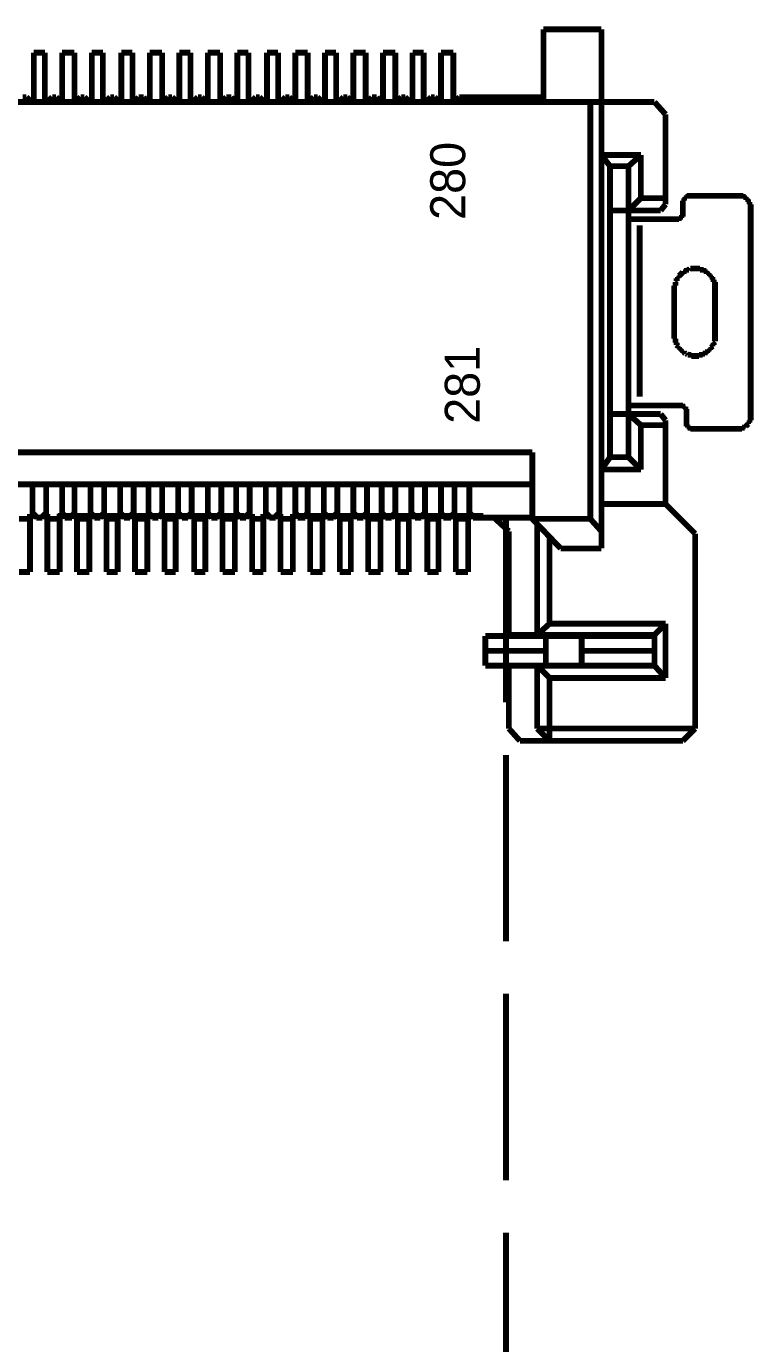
# Model space of a CAD drawing. Extents: x -18 to 363, y 0 to 182.
# Drawn here: x 173.27 to 185.75, y 63.04 to 85.65 of the extents above; entities that cross this region are included whole.
import ezdxf
from ezdxf.enums import TextEntityAlignment as Align

# ---------------------------------------------------------------- set-up
doc = ezdxf.new("R2010")
doc.units = 0
doc.header["$MEASUREMENT"] = 0
doc.layers.add('ASSEMBLY_OUTLINES_TOP', color=181, linetype='CONTINUOUS')
doc.styles.add('VERIBEST_GERBER_1', font='txt')

msp = doc.modelspace()

# ---------------------------------------------------------------- linework, layer by layer
at = {"layer": 'ASSEMBLY_OUTLINES_TOP', "const_width": 0.1}
for points in [[(182.1415, 85.6025), (183.1365, 85.6025)], [(182.1415, 84.3535), (182.1415, 85.6025)], [(183.1365, 76.6915), (183.1365, 85.6025)], [(173.399, 85.2005), (173.399, 84.3535)], [(173.399, 85.2005), (173.59, 85.2005)], [(173.59, 85.2005), (173.59, 84.3535)], [(173.886, 85.2005), (173.886, 84.3535)], [(173.886, 85.2005), (174.0975, 85.2005)], [(174.0975, 85.2005), (174.0975, 84.3535)], [(174.394, 85.2005), (174.394, 84.3535)], [(174.394, 85.2005), (174.585, 85.2005)], [(174.585, 85.2005), (174.585, 84.3535)], [(174.9025, 85.2005), (174.9025, 84.3535)], [(174.9025, 85.2005), (175.0925, 85.2005)], [(175.0925, 85.2005), (175.0925, 84.3535)], [(175.389, 85.2005), (175.389, 84.3535)], [(175.389, 85.2005), (175.6005, 85.2005)], [(175.6005, 85.2005), (175.6005, 84.3535)], [(175.897, 85.2005), (175.897, 84.3535)], [(175.897, 85.2005), (176.0875, 85.2005)], [(176.0875, 85.2005), (176.0875, 84.3535)], [(176.384, 85.2005), (176.384, 84.3535)], [(176.384, 85.2005), (176.5955, 85.2005)], [(176.5955, 85.2005), (176.5955, 84.3535)], [(176.8915, 85.2005), (176.8915, 84.3535)], [(176.8915, 85.2005), (177.0825, 85.2005)], [(177.0825, 85.2005), (177.0825, 84.3535)], [(177.3995, 85.2005), (177.3995, 84.3535)], [(177.3995, 85.2005), (177.5905, 85.2005)], [(177.5905, 85.2005), (177.5905, 84.3535)], [(177.8865, 85.2005), (177.8865, 84.3535)], [(177.8865, 85.2005), (178.098, 85.2005)], [(178.098, 85.2005), (178.098, 84.3535)], [(178.3945, 85.2005), (178.3945, 84.3535)], [(178.3945, 85.2005), (178.5855, 85.2005)], [(178.5855, 85.2005), (178.5855, 84.3535)], [(178.8815, 85.2005), (178.8815, 84.3535)], [(178.8815, 85.2005), (179.093, 85.2005)], [(179.093, 85.2005), (179.093, 84.3535)], [(179.3895, 85.2005), (179.3895, 84.3535)], [(179.3895, 85.2005), (179.601, 85.2005)], [(179.601, 85.2005), (179.601, 84.3535)], [(179.897, 85.2005), (179.897, 84.3535)], [(179.897, 85.2005), (180.088, 85.2005)], [(180.088, 85.2005), (180.088, 84.3535)], [(180.3845, 85.2005), (180.596, 85.2005)], [(180.3845, 85.2005), (180.3845, 84.3535)], [(180.596, 85.2005), (180.596, 84.3535)], [(97.45335, 84.3535), (184.0465, 84.3535)], [(173.209, 84.4385), (173.2725, 84.4385)], [(173.2725, 84.4385), (173.357, 84.3535)], [(173.632, 84.3535), (173.7165, 84.4385)], [(173.7165, 84.4385), (173.78, 84.4385)], [(173.78, 84.4385), (173.865, 84.3535)], [(174.119, 84.3535), (174.204, 84.4385)], [(174.204, 84.4385), (174.267, 84.4385)], [(174.267, 84.4385), (174.352, 84.3535)], [(174.627, 84.3535), (174.7115, 84.4385)], [(174.7115, 84.4385), (174.775, 84.4385)], [(174.775, 84.4385), (174.86, 84.3535)], [(175.1345, 84.3535), (175.199, 84.4385)], [(175.199, 84.4385), (175.283, 84.4385)], [(175.283, 84.4385), (175.347, 84.3535)], [(175.622, 84.3535), (175.7065, 84.4385)], [(175.7065, 84.4385), (175.77, 84.4385)], [(175.77, 84.4385), (175.8545, 84.3535)], [(176.1295, 84.3535), (176.2145, 84.4385)], [(176.2145, 84.4385), (176.278, 84.4385)], [(176.278, 84.4385), (176.3625, 84.3535)], [(176.617, 84.3535), (176.7015, 84.4385)], [(176.7015, 84.4385), (176.7865, 84.4385)], [(176.7865, 84.4385), (176.8495, 84.3535)], [(177.1245, 84.3535), (177.2095, 84.4385)], [(177.2095, 84.4385), (177.2725, 84.4385)], [(177.2725, 84.4385), (177.3575, 84.3535)], [(177.6325, 84.3535), (177.717, 84.4385)], [(177.717, 84.4385), (177.7805, 84.4385)], [(177.7805, 84.4385), (177.8655, 84.3535)], [(178.1195, 84.3535), (178.2045, 84.4385)], [(178.2045, 84.4385), (178.2675, 84.4385)], [(178.2675, 84.4385), (178.3525, 84.3535)], [(178.6275, 84.3535), (178.712, 84.4385)], [(178.712, 84.4385), (178.7755, 84.4385)], [(178.7755, 84.4385), (178.86, 84.3535)], [(179.136, 84.3535), (179.199, 84.4385)], [(179.199, 84.4385), (179.284, 84.4385)], [(179.284, 84.4385), (179.3475, 84.3535)], [(179.6225, 84.3535), (179.707, 84.4385)], [(179.707, 84.4385), (179.7705, 84.4385)], [(179.7705, 84.4385), (179.855, 84.3535)], [(180.13, 84.3535), (180.215, 84.4385)], [(180.215, 84.4385), (180.278, 84.4385)], [(180.278, 84.4385), (180.363, 84.3535)], [(180.617, 84.3535), (180.702, 84.4385)], [(180.702, 84.4385), (182.1415, 84.4385)], [(182.9455, 77.1995), (182.9455, 84.3535)], [(184.0465, 84.3535), (184.2365, 84.142)], [(184.2365, 82.597), (184.2365, 84.142)], [(183.1365, 83.4435), (183.8135, 83.4435)], [(183.2845, 83.253), (183.1365, 83.4435)], [(183.6015, 83.253), (183.8135, 83.4435)], [(183.8135, 82.7025), (183.8135, 83.4435)], [(183.2845, 83.253), (183.6015, 83.253)], [(183.2845, 78.2575), (183.2845, 83.253)], [(183.2845, 83.253), (183.2845, 78.2575)], [(183.6015, 82.491), (183.6015, 83.253)], [(183.6015, 83.253), (183.6015, 78.2575)], [(183.6015, 82.491), (183.8135, 82.7025)], [(183.8135, 82.7025), (184.2365, 82.7025)], [(184.5755, 82.7025), (184.5545, 82.7025)], [(184.5545, 82.7025), (184.5545, 82.6815)], [(184.5965, 82.724), (184.5755, 82.724)], [(184.5755, 82.724), (184.5755, 82.7025)], [(184.6175, 82.745), (184.5965, 82.745)], [(184.5965, 82.745), (184.5965, 82.724)], [(184.639, 82.745), (184.6175, 82.745)], [(184.639, 82.745), (185.486, 82.745)], [(185.5065, 82.745), (185.486, 82.745)], [(185.528, 82.745), (185.5065, 82.745)], [(185.549, 82.745), (185.528, 82.745)], [(185.57, 82.745), (185.549, 82.745)], [(185.57, 82.724), (185.57, 82.745)], [(185.5915, 82.724), (185.57, 82.724)], [(185.6125, 82.724), (185.5915, 82.724)], [(185.6125, 82.7025), (185.6125, 82.724)], [(185.634, 82.7025), (185.6125, 82.7025)], [(185.634, 82.6815), (185.634, 82.7025)], [(183.2845, 82.491), (184.152, 82.491)], [(184.152, 82.491), (184.2365, 82.597)], [(184.5545, 82.6605), (184.533, 82.6605)], [(184.533, 82.6605), (184.533, 82.639)], [(184.533, 82.4485), (184.533, 82.639)], [(184.5545, 82.6815), (184.5545, 82.6605)], [(185.6545, 82.6815), (185.634, 82.6815)], [(185.6545, 82.6605), (185.6545, 82.6815)], [(185.6545, 82.639), (185.6545, 82.6605)], [(185.676, 82.639), (185.6545, 82.639)], [(185.676, 82.618), (185.676, 82.639)], [(185.676, 82.597), (185.676, 82.618)], [(185.6975, 82.597), (185.676, 82.597)], [(185.6975, 82.5755), (185.6975, 82.597)], [(185.6975, 82.5545), (185.6975, 82.5755)], [(185.6975, 78.956), (185.6975, 82.5545)], [(183.6015, 82.343), (184.448, 82.343)], [(184.448, 82.343), (184.4695, 82.343)], [(184.4695, 82.343), (184.4695, 82.364)], [(184.4695, 82.364), (184.491, 82.364)], [(184.491, 82.364), (184.5115, 82.364)], [(184.5115, 82.364), (184.5115, 82.385)], [(184.5115, 82.385), (184.533, 82.385)], [(184.533, 82.4275), (184.533, 82.4485)], [(184.533, 82.4065), (184.533, 82.4275)], [(184.533, 82.385), (184.533, 82.4065)], [(183.792, 79.295), (183.792, 82.237)], [(184.4695, 81.348), (184.448, 81.348)], [(184.448, 81.348), (184.448, 81.327)], [(184.491, 81.3905), (184.4695, 81.369)], [(184.4695, 81.369), (184.4695, 81.348)], [(184.5115, 81.4115), (184.491, 81.3905)], [(184.533, 81.4325), (184.5115, 81.4115)], [(184.5545, 81.4325), (184.533, 81.4325)], [(184.5755, 81.454), (184.5545, 81.454)], [(184.5545, 81.454), (184.5545, 81.4325)], [(184.5965, 81.454), (184.5755, 81.454)], [(184.6175, 81.475), (184.5965, 81.475)], [(184.5965, 81.475), (184.5965, 81.454)], [(184.639, 81.475), (184.6175, 81.475)], [(184.6595, 81.496), (184.639, 81.475)], [(184.681, 81.496), (184.6595, 81.496)], [(184.7025, 81.496), (184.681, 81.496)], [(184.724, 81.496), (184.7025, 81.496)], [(184.7445, 81.496), (184.724, 81.496)], [(184.766, 81.496), (184.7445, 81.496)], [(184.787, 81.496), (184.766, 81.496)], [(184.808, 81.496), (184.787, 81.496)], [(184.829, 81.496), (184.808, 81.496)], [(184.829, 81.475), (184.829, 81.496)], [(184.8505, 81.475), (184.829, 81.475)], [(184.872, 81.475), (184.8505, 81.475)], [(184.8925, 81.475), (184.872, 81.475)], [(184.8925, 81.454), (184.8925, 81.475)], [(184.914, 81.454), (184.8925, 81.454)], [(184.9355, 81.454), (184.914, 81.454)], [(184.9355, 81.4325), (184.9355, 81.454)], [(184.9565, 81.4325), (184.9355, 81.4325)], [(184.9565, 81.4115), (184.9565, 81.4325)], [(184.9775, 81.4115), (184.9565, 81.4115)], [(184.9775, 81.3905), (184.9775, 81.4115)], [(184.9985, 81.3905), (184.9775, 81.3905)], [(184.9985, 81.369), (184.9985, 81.3905)], [(185.02, 81.369), (184.9985, 81.369)], [(185.02, 81.348), (185.02, 81.369)], [(185.0405, 81.348), (185.02, 81.348)], [(185.0405, 81.327), (185.0405, 81.348)], [(184.406, 81.2), (184.385, 81.2)], [(184.385, 81.2), (184.385, 81.1785)], [(184.385, 81.1785), (184.385, 81.1575)], [(184.385, 80.353), (184.385, 81.1575)], [(184.4275, 81.2845), (184.406, 81.2635)], [(184.406, 81.2635), (184.406, 81.242)], [(184.406, 81.242), (184.406, 81.221)], [(184.406, 81.221), (184.406, 81.2)], [(184.448, 81.327), (184.4275, 81.327)], [(184.4275, 81.327), (184.4275, 81.3055)], [(184.4275, 81.3055), (184.4275, 81.2845)], [(185.0405, 81.3055), (185.0405, 81.327)], [(185.062, 81.3055), (185.0405, 81.3055)], [(185.062, 81.2845), (185.062, 81.3055)], [(185.062, 81.2635), (185.062, 81.2845)], [(185.0835, 81.2635), (185.062, 81.2635)], [(185.0835, 81.242), (185.0835, 81.2635)], [(185.0835, 81.221), (185.0835, 81.242)], [(185.0835, 81.2), (185.0835, 81.221)], [(185.0835, 81.1785), (185.0835, 81.2)], [(185.0835, 81.1575), (185.0835, 81.1785)], [(185.0835, 80.353), (185.0835, 81.1575)], [(184.385, 80.353), (184.385, 80.332)], [(184.385, 80.332), (184.385, 80.311)], [(184.385, 80.311), (184.385, 80.2895)], [(184.385, 80.2895), (184.406, 80.2895)], [(184.406, 80.2895), (184.406, 80.2685)], [(184.406, 80.2685), (184.406, 80.2475)], [(184.406, 80.2475), (184.406, 80.226)], [(184.406, 80.226), (184.4275, 80.226)], [(184.4275, 80.226), (184.4275, 80.205)], [(185.062, 80.226), (185.0835, 80.2475)], [(185.062, 80.205), (185.062, 80.226)], [(185.0835, 80.332), (185.0835, 80.353)], [(185.0835, 80.311), (185.0835, 80.332)], [(185.0835, 80.2895), (185.0835, 80.311)], [(185.0835, 80.2685), (185.0835, 80.2895)], [(185.0835, 80.2475), (185.0835, 80.2685)], [(184.4275, 80.205), (184.4275, 80.184)], [(184.4275, 80.184), (184.448, 80.1625)], [(184.448, 80.1625), (184.448, 80.1415)], [(184.448, 80.1415), (184.4695, 80.1415)], [(184.4695, 80.1415), (184.4695, 80.1205)], [(184.4695, 80.1205), (184.491, 80.1205)], [(184.491, 80.1205), (184.491, 80.099)], [(184.491, 80.099), (184.5115, 80.099)], [(184.5115, 80.099), (184.5115, 80.078)], [(184.5115, 80.078), (184.533, 80.078)], [(184.533, 80.078), (184.533, 80.057)], [(184.533, 80.057), (184.5545, 80.057)], [(184.5545, 80.057), (184.5755, 80.0355)], [(184.5755, 80.0355), (184.5965, 80.0355)], [(184.5965, 80.0355), (184.6175, 80.0145)], [(184.6175, 80.0145), (184.639, 80.0145)], [(184.639, 80.0145), (184.6595, 80.0145)], [(184.6595, 80.0145), (184.681, 80.0145)], [(184.681, 80.0145), (184.681, 79.9935)], [(184.681, 79.9935), (184.7025, 79.9935)], [(184.7025, 79.9935), (184.724, 79.9935)], [(184.724, 79.9935), (184.7445, 79.9935)], [(184.7445, 79.9935), (184.766, 79.9935)], [(184.766, 79.9935), (184.787, 79.9935)], [(184.787, 79.9935), (184.808, 79.9935)], [(184.808, 79.9935), (184.808, 80.0145)], [(184.808, 80.0145), (184.829, 80.0145)], [(184.829, 80.0145), (184.8505, 80.0145)], [(184.8505, 80.0145), (184.872, 80.0145)], [(184.872, 80.0145), (184.872, 80.0355)], [(184.872, 80.0355), (184.8925, 80.0355)], [(184.8925, 80.0355), (184.914, 80.0355)], [(184.914, 80.0355), (184.914, 80.057)], [(184.914, 80.057), (184.9355, 80.057)], [(184.9355, 80.057), (184.9565, 80.057)], [(184.9565, 80.057), (184.9565, 80.078)], [(184.9565, 80.078), (184.9775, 80.078)], [(184.9775, 80.078), (184.9775, 80.099)], [(184.9775, 80.099), (184.9985, 80.099)], [(184.9985, 80.099), (184.9985, 80.1205)], [(184.9985, 80.1205), (185.02, 80.1205)], [(185.02, 80.1415), (185.0405, 80.1625)], [(185.02, 80.1205), (185.02, 80.1415)], [(185.0405, 80.1625), (185.0405, 80.184)], [(185.0405, 80.184), (185.062, 80.184)], [(185.062, 80.184), (185.062, 80.205)], [(183.6015, 79.1465), (184.491, 79.1465)], [(184.5115, 79.1465), (184.491, 79.1465)], [(184.533, 79.1465), (184.5115, 79.1465)], [(184.533, 79.1255), (184.533, 79.1465)], [(184.5545, 79.1255), (184.533, 79.1255)], [(184.5755, 79.1255), (184.5545, 79.1255)], [(184.5755, 79.1045), (184.5755, 79.1255)], [(184.5755, 79.083), (184.5755, 79.1045)], [(184.5965, 79.083), (184.5755, 79.083)], [(184.5965, 79.062), (184.5965, 79.083)], [(183.2845, 78.9985), (184.152, 78.9985)], [(183.6015, 78.9985), (183.8135, 78.808)], [(183.6015, 78.9985), (183.6015, 78.2575)], [(184.2365, 78.8925), (184.152, 78.9985)], [(184.2365, 77.4535), (184.2365, 78.8925)], [(184.5965, 79.041), (184.5965, 79.062)], [(184.5965, 79.041), (184.5965, 78.8505)], [(185.676, 78.8715), (185.676, 78.8925)], [(185.676, 78.8925), (185.6975, 78.8925)], [(185.676, 78.8505), (185.676, 78.8715)], [(185.6975, 78.935), (185.6975, 78.956)], [(185.6975, 78.914), (185.6975, 78.935)], [(185.6975, 78.8925), (185.6975, 78.914)], [(183.8135, 78.808), (184.2365, 78.808)], [(183.8135, 78.808), (183.8135, 78.046)], [(184.5965, 78.8505), (184.5965, 78.829)], [(184.5965, 78.829), (184.5965, 78.808)], [(184.5965, 78.808), (184.5965, 78.787)], [(184.5965, 78.787), (184.6175, 78.787)], [(184.6175, 78.787), (184.6175, 78.7655)], [(184.6175, 78.7655), (184.639, 78.7655)], [(184.639, 78.7655), (184.6595, 78.7655)], [(184.6595, 78.7655), (184.6595, 78.7445)], [(184.6595, 78.7445), (184.681, 78.7445)], [(184.681, 78.7445), (184.7025, 78.7445)], [(184.7025, 78.7445), (185.486, 78.7445)], [(185.486, 78.7445), (185.5065, 78.7445)], [(185.5065, 78.7445), (185.528, 78.7445)], [(185.528, 78.7445), (185.549, 78.7445)], [(185.549, 78.7445), (185.549, 78.7655)], [(185.549, 78.7655), (185.57, 78.7655)], [(185.57, 78.7655), (185.5915, 78.7655)], [(185.5915, 78.7655), (185.5915, 78.787)], [(185.5915, 78.787), (185.6125, 78.787)], [(185.6125, 78.787), (185.634, 78.808)], [(185.634, 78.808), (185.6545, 78.829)], [(185.6545, 78.829), (185.6545, 78.8505)], [(185.6545, 78.8505), (185.676, 78.8505)], [(99.54865, 78.3425), (181.9505, 78.3425)], [(181.9505, 77.1995), (181.9505, 78.3425)], [(183.2845, 78.2575), (183.1365, 78.046)], [(183.2845, 78.2575), (183.6015, 78.2575)], [(183.6015, 78.2575), (183.8135, 78.046)], [(183.1365, 78.046), (183.8135, 78.046)], [(99.54865, 77.792), (181.9505, 77.792)], [(173.3785, 77.792), (173.3785, 77.284)], [(173.6115, 77.792), (173.6115, 77.284)], [(173.886, 77.792), (173.886, 77.284)], [(174.0975, 77.792), (174.0975, 77.284)], [(174.3735, 77.792), (174.3735, 77.284)], [(174.6055, 77.792), (174.6055, 77.284)], [(174.881, 77.792), (174.881, 77.284)], [(175.114, 77.792), (175.114, 77.284)], [(175.3675, 77.792), (175.3675, 77.284)], [(175.6005, 77.792), (175.6005, 77.284)], [(175.876, 77.792), (175.876, 77.284)], [(176.109, 77.792), (176.109, 77.284)], [(176.384, 77.792), (176.384, 77.284)], [(176.617, 77.792), (176.617, 77.284)], [(176.8705, 77.792), (176.8705, 77.284)], [(177.103, 77.792), (177.103, 77.284)], [(177.379, 77.792), (177.379, 77.284)], [(177.6115, 77.792), (177.6115, 77.284)], [(177.8865, 77.792), (177.8865, 77.284)], [(178.098, 77.792), (178.098, 77.284)], [(178.374, 77.792), (178.374, 77.284)], [(178.6065, 77.792), (178.6065, 77.284)], [(178.8815, 77.792), (178.8815, 77.284)], [(179.1145, 77.792), (179.1145, 77.284)], [(179.368, 77.792), (179.368, 77.284)], [(179.601, 77.792), (179.601, 77.284)], [(179.8765, 77.792), (179.8765, 77.284)], [(180.1095, 77.792), (180.1095, 77.284)], [(180.3845, 77.792), (180.3845, 77.284)], [(180.617, 77.792), (180.617, 77.284)], [(180.8715, 77.792), (180.8715, 77.284)], [(173.3355, 76.289), (173.3355, 77.284)], [(173.3355, 77.284), (173.3785, 77.284)], [(173.3785, 77.305), (173.463, 77.2205)], [(173.442, 77.2205), (173.3785, 77.284)], [(173.5265, 77.2205), (173.6115, 77.305)], [(173.547, 77.2205), (173.6115, 77.284)], [(173.6115, 77.284), (173.632, 77.284)], [(173.632, 76.289), (173.632, 77.284)], [(173.844, 76.289), (173.844, 77.284)], [(173.844, 77.284), (173.886, 77.284)], [(173.886, 77.305), (173.9495, 77.2205)], [(173.928, 77.2205), (173.886, 77.284)], [(174.0345, 77.2205), (174.0975, 77.305)], [(174.0555, 77.2205), (174.0975, 77.284)], [(174.0975, 77.284), (174.1405, 77.284)], [(174.1405, 76.289), (174.1405, 77.284)], [(174.352, 76.289), (174.352, 77.284)], [(174.352, 77.284), (174.3735, 77.284)], [(174.3735, 77.305), (174.4575, 77.2205)], [(174.4365, 77.2205), (174.3735, 77.284)], [(174.5215, 77.2205), (174.6055, 77.305)], [(174.542, 77.2205), (174.6055, 77.284)], [(174.6055, 77.284), (174.648, 77.284)], [(174.648, 76.289), (174.648, 77.284)], [(174.8385, 76.289), (174.8385, 77.284)], [(174.8385, 77.284), (174.881, 77.284)], [(174.881, 77.305), (174.966, 77.2205)], [(174.9445, 77.2205), (174.881, 77.284)], [(175.0295, 77.2205), (175.114, 77.305)], [(175.0505, 77.2205), (175.114, 77.284)], [(175.114, 77.284), (175.1345, 77.284)], [(175.1345, 76.289), (175.1345, 77.284)], [(175.347, 76.289), (175.347, 77.284)], [(175.347, 77.284), (175.3675, 77.284)], [(175.3675, 77.305), (175.4525, 77.2205)], [(175.4315, 77.2205), (175.3675, 77.284)], [(175.537, 77.2205), (175.6005, 77.305)], [(175.537, 77.2205), (175.6005, 77.284)], [(175.6005, 77.284), (175.643, 77.284)], [(175.643, 76.289), (175.643, 77.284)], [(175.8335, 76.289), (175.8335, 77.284)], [(175.8335, 77.284), (175.876, 77.284)], [(175.876, 77.305), (175.961, 77.2205)], [(175.9395, 77.2205), (175.876, 77.284)], [(176.024, 77.2205), (176.109, 77.305)], [(176.045, 77.2205), (176.109, 77.284)], [(176.109, 77.284), (176.151, 77.284)], [(176.151, 76.289), (176.151, 77.284)], [(176.341, 76.289), (176.341, 77.284)], [(176.341, 77.284), (176.384, 77.284)], [(176.384, 77.305), (176.4475, 77.2205)], [(176.4475, 77.2205), (176.384, 77.284)], [(176.532, 77.2205), (176.617, 77.305)], [(176.5535, 77.2205), (176.617, 77.284)], [(176.617, 77.284), (176.638, 77.284)], [(176.638, 76.289), (176.638, 77.284)], [(176.8495, 76.289), (176.8495, 77.284)], [(176.8495, 77.284), (176.8705, 77.284)], [(176.8705, 77.305), (176.955, 77.2205)], [(176.9345, 77.2205), (176.8705, 77.284)], [(177.019, 77.2205), (177.103, 77.305)], [(177.04, 77.2205), (177.103, 77.284)], [(177.103, 77.284), (177.146, 77.284)], [(177.146, 76.289), (177.146, 77.284)], [(177.336, 76.289), (177.336, 77.284)], [(177.336, 77.284), (177.379, 77.284)], [(177.379, 77.305), (177.4635, 77.2205)], [(177.442, 77.2205), (177.379, 77.284)], [(177.527, 77.2205), (177.6115, 77.305)], [(177.5485, 77.2205), (177.6115, 77.284)], [(177.6115, 77.284), (177.6325, 77.284)], [(177.6325, 76.289), (177.6325, 77.284)], [(177.8445, 76.289), (177.8445, 77.284)], [(177.8445, 77.284), (177.8865, 77.284)], [(177.8865, 77.305), (177.95, 77.2205)], [(177.9285, 77.2205), (177.8865, 77.284)], [(178.035, 77.2205), (178.098, 77.305)], [(178.056, 77.2205), (178.098, 77.284)], [(178.098, 77.284), (178.141, 77.284)], [(178.141, 76.289), (178.141, 77.284)], [(178.3525, 76.289), (178.3525, 77.284)], [(178.3525, 77.284), (178.374, 77.284)], [(178.374, 77.305), (178.458, 77.2205)], [(178.437, 77.2205), (178.374, 77.284)], [(178.522, 77.2205), (178.6065, 77.305)], [(178.5425, 77.2205), (178.6065, 77.284)], [(178.6065, 77.284), (178.6485, 77.284)], [(178.6485, 76.289), (178.6485, 77.284)], [(178.839, 76.289), (178.839, 77.284)], [(178.839, 77.284), (178.8815, 77.284)], [(178.8815, 77.305), (178.9665, 77.2205)], [(178.945, 77.2205), (178.8815, 77.284)], [(179.0295, 77.2205), (179.1145, 77.305)], [(179.051, 77.2205), (179.1145, 77.284)], [(179.1145, 77.284), (179.136, 77.284)], [(179.136, 76.289), (179.136, 77.284)], [(179.3475, 76.289), (179.3475, 77.284)], [(179.3475, 77.284), (179.368, 77.284)], [(179.368, 77.305), (179.453, 77.2205)], [(179.432, 77.2205), (179.368, 77.284)], [(179.516, 77.2205), (179.601, 77.305)], [(179.5375, 77.2205), (179.601, 77.284)], [(179.601, 77.284), (179.6435, 77.284)], [(179.6435, 76.289), (179.6435, 77.284)], [(179.834, 76.289), (179.834, 77.284)], [(179.834, 77.284), (179.8765, 77.284)], [(179.8765, 77.305), (179.9615, 77.2205)], [(179.94, 77.2205), (179.8765, 77.284)], [(180.0245, 77.2205), (180.1095, 77.305)], [(180.0455, 77.2205), (180.1095, 77.284)], [(180.1095, 77.284), (180.1515, 77.284)], [(180.1515, 76.289), (180.1515, 77.284)], [(180.3425, 76.289), (180.3425, 77.284)], [(180.3425, 77.284), (180.3845, 77.284)], [(180.3845, 77.305), (180.4475, 77.2205)], [(180.4265, 77.2205), (180.3845, 77.284)], [(180.5325, 77.2205), (180.617, 77.305)], [(180.554, 77.2205), (180.617, 77.284)], [(180.617, 77.284), (180.6385, 77.284)], [(180.6385, 76.289), (180.6385, 77.284)], [(180.85, 76.289), (180.85, 77.284)], [(180.85, 77.284), (180.8715, 77.284)], [(180.8715, 77.305), (180.9555, 77.2205)], [(180.8715, 77.284), (180.935, 77.2205)], [(183.1365, 77.4535), (184.2365, 77.4535)], [(184.2365, 77.4535), (184.7445, 76.9455)], [(173.1455, 77.1995), (173.3355, 77.1995)], [(173.442, 77.2205), (173.547, 77.2205)], [(173.632, 77.1995), (173.844, 77.1995)], [(173.809, 77.25), (177.0094, 77.25)], [(173.928, 77.2205), (174.0555, 77.2205)], [(174.1405, 77.1995), (174.352, 77.1995)], [(174.4365, 77.2205), (174.542, 77.2205)], [(174.648, 77.1995), (174.8385, 77.1995)], [(174.9445, 77.2205), (175.0505, 77.2205)], [(175.1345, 77.1995), (175.347, 77.1995)], [(175.4315, 77.2205), (175.537, 77.2205)], [(175.643, 77.1995), (175.8335, 77.1995)], [(175.9395, 77.2205), (176.045, 77.2205)], [(176.151, 77.1995), (176.341, 77.1995)], [(176.4475, 77.2205), (176.5535, 77.2205)], [(176.638, 77.1995), (176.8495, 77.1995)], [(176.9345, 77.2205), (177.04, 77.2205)], [(177.146, 77.1995), (177.336, 77.1995)], [(177.442, 77.2205), (177.5485, 77.2205)], [(177.6325, 77.1995), (177.8445, 77.1995)], [(177.9095, 77.25), (181.1099, 77.25)], [(177.9285, 77.2205), (178.056, 77.2205)], [(178.141, 77.1995), (178.3525, 77.1995)], [(178.437, 77.2205), (178.5425, 77.2205)], [(178.6485, 77.1995), (178.839, 77.1995)], [(178.945, 77.2205), (179.051, 77.2205)], [(179.136, 77.1995), (179.3475, 77.1995)], [(179.432, 77.2205), (179.5375, 77.2205)], [(179.6435, 77.1995), (179.834, 77.1995)], [(179.94, 77.2205), (180.0455, 77.2205)], [(180.1515, 77.1995), (180.3425, 77.1995)], [(180.4265, 77.2205), (180.554, 77.2205)], [(180.6385, 77.1995), (180.85, 77.1995)], [(180.935, 77.2205), (181.2945, 77.2205)], [(181.2945, 77.2205), (181.9505, 77.2205)], [(181.2945, 77.2205), (181.549, 76.9875)], [(181.5, 77.25), (181.5, 74.0496)], [(182.4375, 76.6915), (181.9505, 77.1995)], [(181.9505, 77.1995), (182.9455, 77.1995)], [(182.035, 75.2095), (182.035, 77.0935)], [(182.9455, 77.1995), (183.1365, 76.9875)], [(181.549, 75.1885), (181.549, 76.9875)], [(182.247, 75.4), (182.247, 76.903)], [(184.7445, 73.601), (184.7445, 76.9455)], [(182.4375, 76.6915), (183.1365, 76.6915)], [(173.1455, 76.289), (173.3355, 76.289)], [(173.632, 76.289), (173.844, 76.289)], [(174.1405, 76.289), (174.352, 76.289)], [(174.648, 76.289), (174.8385, 76.289)], [(175.1345, 76.289), (175.347, 76.289)], [(175.643, 76.289), (175.8335, 76.289)], [(176.151, 76.289), (176.341, 76.289)], [(176.638, 76.289), (176.8495, 76.289)], [(177.146, 76.289), (177.336, 76.289)], [(177.6325, 76.289), (177.8445, 76.289)], [(178.141, 76.289), (178.3525, 76.289)], [(178.6485, 76.289), (178.839, 76.289)], [(179.136, 76.289), (179.3475, 76.289)], [(179.6435, 76.289), (179.834, 76.289)], [(180.1515, 76.289), (180.3425, 76.289)], [(180.6385, 76.289), (180.85, 76.289)], [(182.035, 75.2095), (182.247, 75.4)], [(182.247, 75.4), (184.2365, 75.4)], [(184.0465, 75.2095), (184.2365, 75.4)], [(184.2365, 74.469), (184.2365, 75.4)], [(181.1465, 75.1885), (184.0465, 75.1885)], [(181.1465, 75.1885), (181.1465, 74.6805)], [(181.549, 75.2095), (182.035, 75.2095)], [(182.035, 75.2095), (184.0465, 75.2095)], [(182.1835, 75.1885), (182.1835, 74.6805)], [(182.7975, 75.1885), (182.7975, 74.6805)], [(184.0465, 74.6805), (184.0465, 75.2095)], [(181.1465, 74.9345), (182.1835, 74.9345)], [(182.7975, 74.9345), (184.0465, 74.9345)], [(181.1465, 74.6805), (184.0465, 74.6805)], [(181.549, 73.601), (181.549, 74.6805)], [(182.035, 74.6805), (184.0465, 74.6805)], [(182.247, 74.469), (182.035, 74.6805)], [(182.035, 73.601), (182.035, 74.6805)], [(184.0465, 74.6805), (184.2365, 74.469)], [(182.247, 73.3895), (182.247, 74.469)], [(182.247, 74.469), (184.2365, 74.469)], [(181.739, 73.3895), (181.549, 73.601)], [(182.035, 73.601), (182.247, 73.3895)], [(182.035, 73.601), (184.7445, 73.601)], [(184.533, 73.3895), (184.7445, 73.601)], [(181.739, 73.3895), (184.533, 73.3895)], [(181.5, 73.1495), (181.5, 69.9491)], [(181.5, 69.049), (181.5, 65.8486)], [(181.5, 64.9485), (181.5, 61.7481)]]:
    msp.add_lwpolyline(points, dxfattribs=at)

# ---------------------------------------------------------------- texts
at = {"layer": 'ASSEMBLY_OUTLINES_TOP', "style": 'VERIBEST_GERBER_1'}
for s, p in [('280', (180.5, 83)), ('281', (180.75, 79.5))]:
    msp.add_text(s, height=0.6, rotation=90, dxfattribs=at).set_placement(p, align=Align.MIDDLE_CENTER)

doc.saveas('drawing.dxf')
